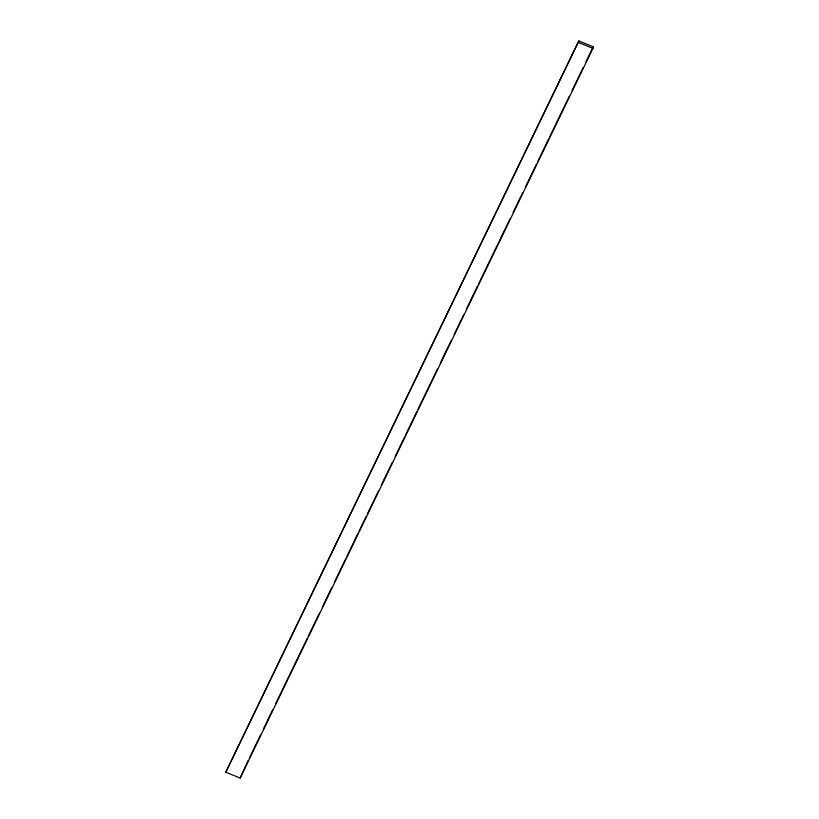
<?xml version="1.0" encoding="UTF-8"?>
<svg xmlns="http://www.w3.org/2000/svg" width="819" height="819" viewBox="0 0 819 819"><rect width="100%" height="100%" fill="white"/><g stroke="black" fill="none" stroke-linecap="round" stroke-linejoin="round"><path stroke-width="1.23" d="M225.768 772.225L578.828 40.95L593.232 46.775L592.915 48.352L240.172 778.05L225.768 772.225L578.828 40.95M240.172 778.05L248.27 760.36M249.385 758.056L260.514 735.032M263.288 729.279L272.747 709.715M275.532 703.961L307.248 638.359M308.364 636.056L319.482 613.032M322.266 607.278L331.726 587.714M334.51 581.961L345.638 558.937M346.754 556.644L357.872 533.619M358.988 531.316L366.226 516.359M367.332 514.056L378.46 491.031M381.244 485.278L392.373 462.264M395.157 456.511L404.617 436.936M405.722 434.643L416.851 411.619M417.966 409.316L437.438 369.031M440.223 363.278L451.351 340.264M454.135 334.51L463.595 314.936M466.369 309.183L477.497 286.169M478.613 283.865L510.329 218.263M513.114 212.51L522.573 192.936M525.348 187.182L536.476 164.169M537.592 161.865L548.72 138.841M549.836 136.548L569.307 96.263M572.082 90.51L583.21 67.486M585.994 61.732L593.232 46.775M578.521 42.527L592.915 48.352"/></g></svg>
